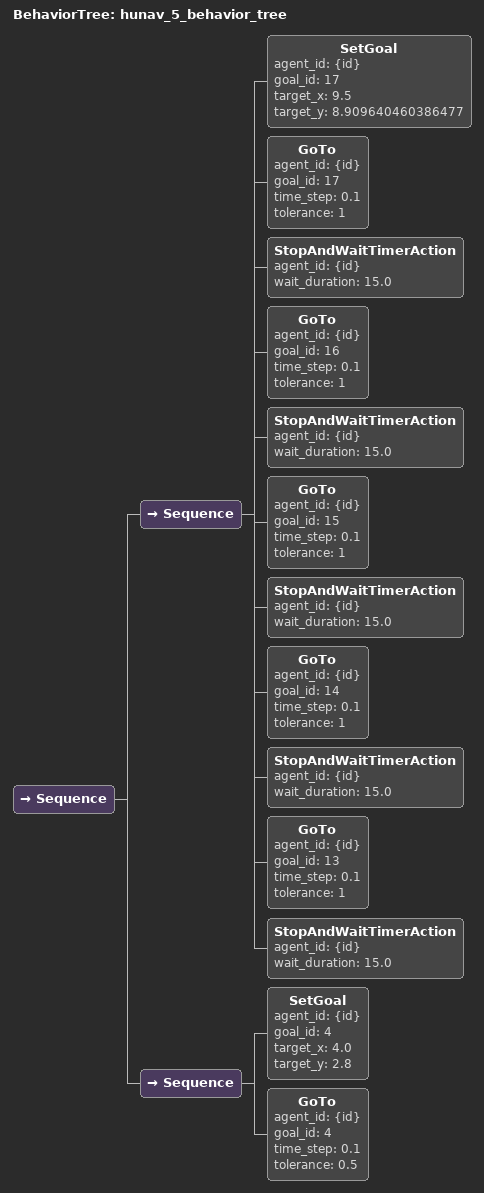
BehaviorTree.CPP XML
<?xml version='1.0' encoding='UTF-8'?>
<root main_tree_to_execute="hunav_5_behavior_tree" BTCPP_format="4">
    <include ros_pkg="arena_simulation_setup" path="configs/hunav/behavior_trees/BTRegularNav.xml" />
    <BehaviorTree ID="hunav_5_behavior_tree">
        <Sequence>
            <Sequence>
                <SetGoal agent_id="{id}" goal_id="17" target_x="9.5" target_y="8.909640460386477" />
                <GoTo agent_id="{id}" goal_id="17" time_step="0.1" tolerance="1" />
                <StopAndWaitTimerAction agent_id="{id}" wait_duration="15.0" />
                <GoTo agent_id="{id}" goal_id="16" time_step="0.1" tolerance="1" />
                <StopAndWaitTimerAction agent_id="{id}" wait_duration="15.0" />
                <GoTo agent_id="{id}" goal_id="15" time_step="0.1" tolerance="1" />
                <StopAndWaitTimerAction agent_id="{id}" wait_duration="15.0" />
                <GoTo agent_id="{id}" goal_id="14" time_step="0.1" tolerance="1" />
                <StopAndWaitTimerAction agent_id="{id}" wait_duration="15.0" />
                <GoTo agent_id="{id}" goal_id="13" time_step="0.1" tolerance="1" />
                <StopAndWaitTimerAction agent_id="{id}" wait_duration="15.0" />
            </Sequence>
            <Sequence>
                <SetGoal agent_id="{id}" goal_id="4" target_x="4.0" target_y="2.8" />
                <GoTo agent_id="{id}" goal_id="4" time_step="0.1" tolerance="0.5" />
            </Sequence>
        </Sequence>
    </BehaviorTree>
</root>
